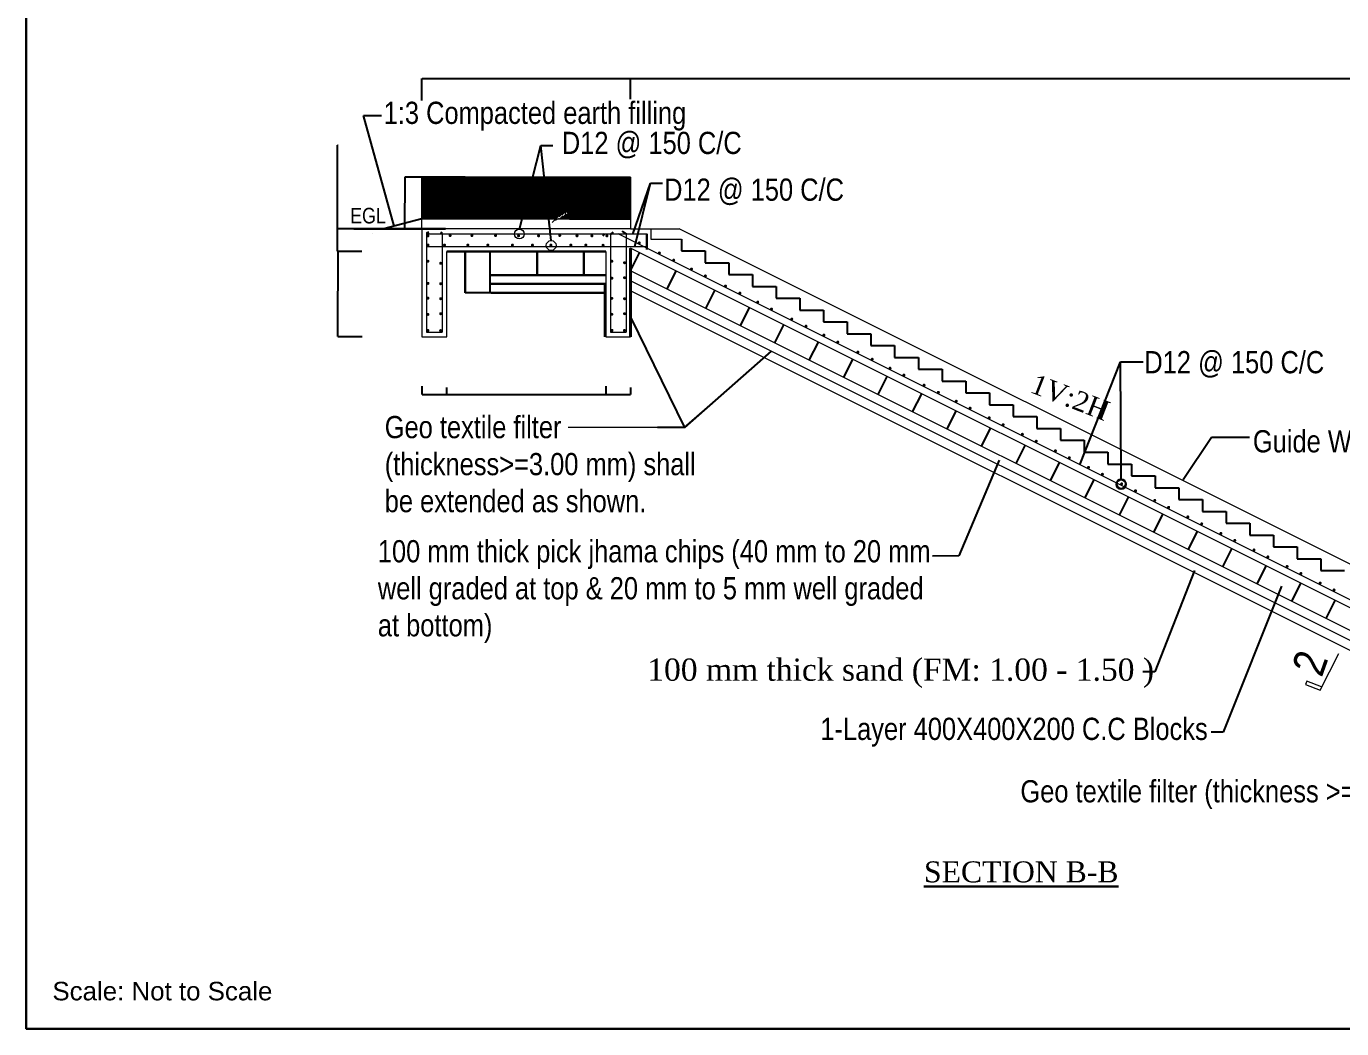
# Model space of a CAD drawing. Header units: inches. Extents: x 89000 to 1304432, y -10828 to 220529.
# Drawn here: x 778205 to 785670, y 74083 to 79772 of the extents above; entities that cross this region are included whole.
import ezdxf

# ---------------------------------------------------------------- set-up
doc = ezdxf.new("R2010")
doc.units = ezdxf.units.IN
doc.header["$LTSCALE"] = 7
doc.header["$MEASUREMENT"] = 0
doc.layers.add('Blocks', color=11, linetype='Continuous', lineweight=9)
doc.layers.add('Layer1', color=7, linetype='Continuous', lineweight=13)
doc.layers.add('LINE', color=7, linetype='Continuous')
doc.styles.get("Standard").update_dxf_attribs({"font": 'arial.ttf'})
doc.styles.add('TIMES', font='ARIALN.TTF')
doc.dimstyles.get("Standard").update_dxf_attribs({"dimtxt": 0.18, "dimasz": 0.18, "dimexe": 0.18, "dimexo": 0.0625, "dimgap": 0.09, "dimtad": 0, "dimtih": 1, "dimtoh": 1, "dimdec": 4, "dimzin": 0, "dimdsep": 46, "dimtxsty": 'Standard', "dimcen": 0.09, "dimadec": 0, "dimazin": 0, "dimtfac": 1, "dimtdec": 4, "dimtofl": 0, "dimtmove": 0, "dimatfit": 3, "dimfxl": 1, "dimtolj": 1, "dimtzin": 0, "dimarcsym": 0})

# ---------------------------------------------------------------- blocks, each defined once
blk = doc.blocks.new('*D356')
at = {"layer": 'Defpoints', "color": 0, "transparency": 16777216}
for p in [(781494, 77729.1), (781634.2, 77721.9), (781634.2, 77681.9)]:
    blk.add_point(p, dxfattribs=at)
at = {"layer": 'Layer1', "color": 0, "lineweight": -2, "transparency": 16777216}
for p, q in [((781494, 77729), (781494, 77681.7)), ((781634.2, 77721.9), (781634.2, 77681.7))]:
    blk.add_line(p, q, dxfattribs=at)
at = {"layer": 'Layer1', "color": 7, "lineweight": -2, "transparency": 16777216}
blk.add_line((781494.8, 77681.9), (781633.4, 77681.9), dxfattribs=at)
at = {"layer": 'Layer1', "color": 7, "transparency": 16777216}
for points in [[(781494.8, 77682.1), (781494.8, 77681.8), (781494, 77681.9)], [(781633.4, 77682.1), (781633.4, 77681.8), (781634.2, 77681.9)]]:
    blk.add_solid(points, dxfattribs=at)
at = {"layer": 'Layer1', "color": 0, "lineweight": 30, "transparency": 16777216, "insert": (781564.1, 77682.7), "char_height": 0.75, "attachment_point": 5}
blk.add_mtext('\\A1;250', dxfattribs=at)
blk = doc.blocks.new('*D360')
at = {"layer": 'Defpoints', "color": 0, "transparency": 16777216}
for p in [(779973.3, 78494.2), (780044.2, 78494.2), (780111.6, 78010.1)]:
    blk.add_point(p, dxfattribs=at)
at = {"layer": 'Layer1', "color": 0, "lineweight": -2, "transparency": 16777216}
for p, q in [((780044.1, 78494.2), (779973.2, 78494.2)), ((780111.5, 78010.1), (779973.2, 78010.1))]:
    blk.add_line(p, q, dxfattribs=at)
at = {"layer": 'Layer1', "color": 7, "lineweight": -2, "transparency": 16777216}
for p, q in [((779973.3, 78493.2), (779973.3, 78271.1)), ((779973.3, 78011.1), (779973.3, 78269.3))]:
    blk.add_line(p, q, dxfattribs=at)
at = {"layer": 'Layer1', "color": 7, "transparency": 16777216}
for points in [[(779973.2, 78493.2), (779973.5, 78493.2), (779973.3, 78494.2)], [(779973.2, 78011.1), (779973.5, 78011.1), (779973.3, 78010.1)]]:
    blk.add_solid(points, dxfattribs=at)
at = {"layer": 'Layer1', "color": 0, "lineweight": 30, "transparency": 16777216, "insert": (779973.3, 78270.2), "char_height": 1, "attachment_point": 5}
blk.add_mtext('\\A1;0.90m', dxfattribs=at)
blk = doc.blocks.new('*D361')
at = {"layer": 'Defpoints', "color": 0, "transparency": 16777216}
for p in [(787299.4, 79475.8), (781634.2, 79357.8), (787299.4, 79195.1)]:
    blk.add_point(p, dxfattribs=at)
at = {"layer": 'Layer1', "color": 0, "lineweight": -2, "transparency": 16777216}
for p, q in [((781634.2, 79357.9), (781634.2, 79476)), ((787299.4, 79195.1), (787299.4, 79476))]:
    blk.add_line(p, q, dxfattribs=at)
at = {"layer": 'Layer1', "color": 7, "lineweight": -2, "transparency": 16777216}
blk.add_line((781635.2, 79475.8), (787298.4, 79475.8), dxfattribs=at)
at = {"layer": 'Layer1', "color": 7, "transparency": 16777216}
for points in [[(781635.2, 79476), (781635.2, 79475.6), (781634.2, 79475.8)], [(787298.4, 79476), (787298.4, 79475.6), (787299.4, 79475.8)]]:
    blk.add_solid(points, dxfattribs=at)
at = {"layer": 'Layer1', "color": 0, "lineweight": 30, "transparency": 16777216, "insert": (784466.8, 79476.8), "char_height": 1, "attachment_point": 5}
blk.add_mtext('\\A1;(+/-) 5.00m', dxfattribs=at)
blk = doc.blocks.new('*D362')
at = {"layer": 'Defpoints', "color": 0, "transparency": 16777216}
for p in [(781634.2, 79475.8), (780450.6, 79349.8), (781634.2, 79357.8)]:
    blk.add_point(p, dxfattribs=at)
at = {"layer": 'Layer1', "color": 0, "lineweight": -2, "transparency": 16777216}
for p, q in [((780450.6, 79349.9), (780450.6, 79476)), ((781634.2, 79357.9), (781634.2, 79476))]:
    blk.add_line(p, q, dxfattribs=at)
at = {"layer": 'Layer1', "color": 7, "lineweight": -2, "transparency": 16777216}
blk.add_line((780451.6, 79475.8), (781633.2, 79475.8), dxfattribs=at)
at = {"layer": 'Layer1', "color": 7, "transparency": 16777216}
for points in [[(780451.6, 79476), (780451.6, 79475.6), (780450.6, 79475.8)], [(781633.2, 79476), (781633.2, 79475.6), (781634.2, 79475.8)]]:
    blk.add_solid(points, dxfattribs=at)
at = {"layer": 'Layer1', "color": 0, "lineweight": 30, "transparency": 16777216, "insert": (781042.4, 79476.7), "char_height": 1, "attachment_point": 5}
blk.add_mtext('\\A1;2.50m', dxfattribs=at)
blk = doc.blocks.new('*D365')
at = {"layer": 'Defpoints', "color": 0, "transparency": 16777216}
for p in [(781494, 77721.9), (780590.2, 77700), (781494, 77681.9)]:
    blk.add_point(p, dxfattribs=at)
at = {"layer": 'Layer1', "color": 0, "lineweight": -2, "transparency": 16777216}
for p, q in [((781494, 77721.9), (781494, 77681.7)), ((780590.2, 77700), (780590.2, 77681.7))]:
    blk.add_line(p, q, dxfattribs=at)
at = {"layer": 'Layer1', "color": 7, "lineweight": -2, "transparency": 16777216}
blk.add_line((780591, 77681.9), (781493.2, 77681.9), dxfattribs=at)
at = {"layer": 'Layer1', "color": 7, "transparency": 16777216}
for points in [[(780591, 77682.1), (780591, 77681.8), (780590.2, 77681.9)], [(781493.2, 77682.1), (781493.2, 77681.8), (781494, 77681.9)]]:
    blk.add_solid(points, dxfattribs=at)
at = {"layer": 'Layer1', "color": 0, "lineweight": 30, "transparency": 16777216, "insert": (781042.1, 77682.7), "char_height": 0.75, "attachment_point": 5}
blk.add_mtext('\\A1;2000', dxfattribs=at)
blk = doc.blocks.new('*D366')
at = {"layer": 'Defpoints', "color": 0, "transparency": 16777216}
for p in [(779971.1, 78622.2), (780098.7, 78622.2), (780109.4, 78494.2)]:
    blk.add_point(p, dxfattribs=at)
at = {"layer": 'Layer1', "color": 7, "lineweight": -2, "transparency": 16777216}
for p, q in [((779971.1, 78622.2), (779971.1, 79096.6)), ((779971.1, 79096.6), (779975.2, 79096.6)), ((779971.1, 78495.2), (779971.1, 78621.2))]:
    blk.add_line(p, q, dxfattribs=at)
at = {"layer": 'Layer1', "color": 0, "lineweight": -2, "transparency": 16777216}
for p, q in [((780098.6, 78622.2), (779970.9, 78622.2)), ((780109.3, 78494.2), (779970.9, 78494.2))]:
    blk.add_line(p, q, dxfattribs=at)
at = {"layer": 'Layer1', "color": 7, "transparency": 16777216}
for points in [[(779970.9, 78621.2), (779971.2, 78621.2), (779971.1, 78622.2)], [(779970.9, 78495.2), (779971.2, 78495.2), (779971.1, 78494.2)]]:
    blk.add_solid(points, dxfattribs=at)
at = {"layer": 'Layer1', "color": 0, "lineweight": 30, "transparency": 16777216, "insert": (779973.3, 79097.5), "char_height": 1, "attachment_point": 5}
blk.add_mtext('\\A1;0.25m', dxfattribs=at)
blk = doc.blocks.new('*D370')
at = {"layer": 'Defpoints', "color": 0, "transparency": 16777216}
for p in [(780450.1, 77729.1), (780590.2, 77721.9), (780590.2, 77681.9)]:
    blk.add_point(p, dxfattribs=at)
at = {"layer": 'Layer1', "color": 0, "lineweight": -2, "transparency": 16777216}
for p, q in [((780450.1, 77729), (780450.1, 77681.7)), ((780590.2, 77721.9), (780590.2, 77681.7))]:
    blk.add_line(p, q, dxfattribs=at)
at = {"layer": 'Layer1', "color": 7, "lineweight": -2, "transparency": 16777216}
blk.add_line((780450.9, 77681.9), (780589.4, 77681.9), dxfattribs=at)
at = {"layer": 'Layer1', "color": 7, "transparency": 16777216}
for points in [[(780450.9, 77682.1), (780450.9, 77681.8), (780450.1, 77681.9)], [(780589.4, 77682.1), (780589.4, 77681.8), (780590.2, 77681.9)]]:
    blk.add_solid(points, dxfattribs=at)
at = {"layer": 'Layer1', "color": 0, "lineweight": 30, "transparency": 16777216, "insert": (780520.1, 77682.7), "char_height": 0.75, "attachment_point": 5}
blk.add_mtext('\\A1;250', dxfattribs=at)
blk = doc.blocks.new('*D371')
at = {"layer": 'Defpoints', "color": 0, "transparency": 16777216}
for p in [(780353.5, 78915.5), (780450.6, 78915.5), (780422.8, 78622.2)]:
    blk.add_point(p, dxfattribs=at)
at = {"layer": 'Layer1', "color": 0, "lineweight": -2, "transparency": 16777216}
for p, q in [((780450.6, 78915.5), (780353.3, 78915.5)), ((780422.7, 78622.2), (780353.3, 78622.2))]:
    blk.add_line(p, q, dxfattribs=at)
at = {"layer": 'Layer1', "color": 7, "lineweight": -2, "transparency": 16777216}
for p, q in [((780353.5, 78915), (780353.5, 78769.2)), ((780353.5, 78622.7), (780353.5, 78768.4))]:
    blk.add_line(p, q, dxfattribs=at)
at = {"layer": 'Layer1', "color": 7, "transparency": 16777216}
for points in [[(780353.4, 78915), (780353.6, 78915), (780353.5, 78915.5)], [(780353.4, 78622.7), (780353.6, 78622.7), (780353.5, 78622.2)]]:
    blk.add_solid(points, dxfattribs=at)
at = {"layer": 'Layer1', "color": 0, "lineweight": 13, "transparency": 16777216, "insert": (780353.5, 78768.8), "char_height": 0.6, "attachment_point": 5}
blk.add_mtext('\\A1;950', dxfattribs=at)

msp = doc.modelspace()

# ---------------------------------------------------------------- hatches: boundary and pattern name
at = {"layer": 'Blocks', "linetype": 'ByBlock', "lineweight": 5, "ltscale": 0.5}
h = msp.add_hatch(dxfattribs=at)
h.set_pattern_fill('ANSI31', color=0, scale=1.68, style=0)
h.set_pattern_definition([(45, (696263.5145, 82720.213), (-3.77170757, 3.77170757), [])])
h.paths.add_polyline_path([(780694.96262, 78915.51021), (780450.62794, 78915.51021), (780450.62794, 78678.66731), (780694.96262, 78678.66731)])
h = msp.add_hatch(dxfattribs=at)
h.set_pattern_fill('ANSI31', color=0, scale=1.68, style=0)
h.set_pattern_definition([(45, (993157.929, 388443.332), (-3.77170757, 3.77170757), [])])
h.paths.add_polyline_path([(781249.83475, 78809.20979), (781287.0994, 78809.20979), (781287.0994, 78825.66633), (781285.83883, 78825.19315), (781284.57935, 78824.71469), (781283.32096, 78824.23095), (781282.06369, 78823.74194), (781280.80754, 78823.24766), (781279.55252, 78822.74812), (781278.29865, 78822.24333), (781277.04594, 78821.73329), (781275.79441, 78821.218), (781274.54406, 78820.69747), (781273.2949, 78820.1717), (781272.04696, 78819.6407), (781270.80024, 78819.10448), (781269.55475, 78818.56304), (781268.31051, 78818.01638), (781267.06753, 78817.46451), (781265.82582, 78816.90744), (781264.5854, 78816.34517), (781263.34627, 78815.77771), (781262.10845, 78815.20507), (781260.87195, 78814.62724), (781259.63678, 78814.04423), (781258.40296, 78813.45606), (781257.17049, 78812.86272), (781255.9394, 78812.26422), (781254.70969, 78811.66057), (781253.48137, 78811.05177), (781252.25445, 78810.43784), (781251.02896, 78809.81877)])
h.paths.add_polyline_path([(780694.96262, 78809.20979), (781249.83447, 78809.20979), (781249.80489, 78809.19457), (781251.02896, 78809.81877), (781252.25445, 78810.43784), (781253.48137, 78811.05177), (781254.70969, 78811.66057), (781255.9394, 78812.26422), (781257.17049, 78812.86272), (781258.40296, 78813.45606), (781259.63678, 78814.04423), (781260.87195, 78814.62724), (781262.10845, 78815.20507), (781263.34627, 78815.77771), (781264.5854, 78816.34517), (781265.82582, 78816.90744), (781267.06753, 78817.46451), (781268.31051, 78818.01638), (781269.55475, 78818.56304), (781270.80024, 78819.10448), (781272.04696, 78819.6407), (781273.2949, 78820.1717), (781274.54406, 78820.69747), (781275.79441, 78821.218), (781277.04594, 78821.73329), (781278.29865, 78822.24333), (781279.55252, 78822.74812), (781280.80754, 78823.24766), (781282.06369, 78823.74194), (781283.32096, 78824.23095), (781284.57935, 78824.71469), (781285.83883, 78825.19315), (781287.0994, 78825.66633), (781287.0994, 78915.51021), (780694.96262, 78915.51021)])
h = msp.add_hatch(dxfattribs=at)
h.set_pattern_fill('ANSI31', color=0, scale=1.68, style=0)
h.set_pattern_definition([(45, (660961.2756, 83228.384), (-3.77170757, 3.77170757), [])])
h.paths.add_polyline_path([(781634.1545, 78678.66731), (781634.1545, 78915.45033), (781287.0994, 78915.45033), (781287.0994, 78678.66731)])
h = msp.add_hatch(dxfattribs=at)
h.set_pattern_fill('ANSI31', color=0, scale=1.68, style=0)
h.set_pattern_definition([(45, (993157.929, 388337.032), (-3.77170757, 3.77170757), [])])
edge = h.paths.add_edge_path()
edge.add_line((781287.0994, 78809.20979), (780694.96262, 78809.20979))
edge.add_line((780694.96262, 78809.20979), (780694.96262, 78678.66731))
edge.add_line((780694.96262, 78678.66731), (781209.12337, 78678.66731))
edge.add_ellipse((781395.49644, 78185.56672), major_axis=(-8.51779, -554.31404), ratio=0.7488641221, start_angle=196.309441993, end_angle=207.847539643, ccw=False)
edge.add_line((781287.0994, 78719.36591), (781287.0994, 78809.20979))
edge = h.paths.add_edge_path(flags=17)
edge.add_ellipse((781395.49644, 78185.56672), major_axis=(-8.51779, -554.31404), ratio=0.7488641221, start_angle=196.309441993, end_angle=207.847539643)
edge.add_line((781209.12337, 78678.66731), (781287.0994, 78678.66731))
edge.add_line((781287.0994, 78678.66731), (781287.0994, 78719.36591))

# ---------------------------------------------------------------- linework, layer by layer
at = {"color": 0, "linetype": 'Continuous', "lineweight": -3, "ltscale": 0.5}
for p, q in [((780694.96262, 78915.51021), (780450.62794, 78915.51021)), ((781287.0994, 78915.45033), (781634.1545, 78915.45033)), ((780450.62794, 78678.66731), (780234.64888, 78622.15807)), ((780694.96262, 78678.66731), (780450.62794, 78678.66731)), ((781287.0994, 78678.66731), (781634.1545, 78678.66731)), ((781923.35615, 78564.20024), (781923.35615, 78497.00024)), ((780835.06734, 78494.21963), (780835.06734, 78258.76047)), ((781634.1545, 78383.66829), (781685.74902, 78486.85732)), ((781923.35615, 78497.00024), (781923.35615, 78497.00024)), ((781923.35615, 78497.00024), (782057.75615, 78497.00024)), ((782057.75615, 78497.00024), (782057.75615, 78497.00024)), ((782057.75615, 78497.00024), (782057.75615, 78429.80024)), ((781841.48711, 78280.00198), (781893.08163, 78383.19102)), ((782057.75615, 78429.80024), (782057.75615, 78429.80024)), ((782057.75615, 78429.80024), (782192.15615, 78429.80024)), ((782192.15615, 78429.80024), (782192.15615, 78362.60024)), ((782192.15615, 78362.60024), (782192.15615, 78362.60024)), ((782192.15615, 78362.60024), (782326.55615, 78362.60024)), ((782326.55615, 78362.60024), (782326.55615, 78295.40024)), ((780835.06734, 78258.76047), (780694.96262, 78258.76047)), ((782061.81056, 78169.84026), (782113.40508, 78273.02929)), ((782326.55615, 78295.40024), (782326.55615, 78295.40024)), ((782326.55615, 78295.40024), (782460.95615, 78295.40024)), ((782460.95615, 78295.40024), (782460.95615, 78228.20024)), ((782460.95615, 78228.20024), (782460.95615, 78228.20024)), ((782460.95615, 78228.20024), (782595.35615, 78228.20024)), ((782595.35615, 78228.20024), (782595.35615, 78161.00024)), ((782257.34645, 78072.07231), (782308.94097, 78175.26135)), ((782595.35615, 78161.00024), (782729.75615, 78161.00024)), ((782729.75615, 78161.00024), (782729.75615, 78161.00024)), ((782729.75615, 78161.00024), (782729.75615, 78093.80024)), ((782729.75615, 78093.80024), (782864.15615, 78093.80024)), ((782864.15615, 78093.80024), (782864.15615, 78026.60024)), ((782452.88233, 77974.30437), (782504.47685, 78077.49341)), ((782864.15615, 78026.60024), (782998.55615, 78026.60024)), ((782998.55615, 78026.60024), (782998.55615, 77959.40024)), ((782648.41822, 77876.53643), (782700.01274, 77979.72546)), ((782998.55615, 77959.40024), (783132.95615, 77959.40024)), ((783132.95615, 77959.40024), (783132.95615, 77892.20024)), ((782843.95411, 77778.76848), (782895.54863, 77881.95752)), ((783132.95615, 77892.20024), (783267.35615, 77892.20024)), ((783267.35615, 77892.20024), (783267.35615, 77892.20024)), ((783267.35615, 77892.20024), (783267.35615, 77825.00024)), ((783039.49, 77681.00054), (783091.08452, 77784.18958)), ((783267.35615, 77825.00024), (783401.75615, 77825.00024)), ((783401.75615, 77825.00024), (783401.75615, 77757.80024)), ((783401.75615, 77757.80024), (783536.15615, 77757.80024)), ((783536.15615, 77757.80024), (783536.15615, 77690.60024)), ((783235.02588, 77583.2326), (783286.6204, 77686.42163)), ((783536.15615, 77690.60024), (783670.55615, 77690.60024)), ((783670.55615, 77690.60024), (783670.55615, 77623.40024)), ((783430.56177, 77485.46465), (783482.15629, 77588.65369)), ((783670.55615, 77623.40024), (783804.95615, 77623.40024)), ((783804.95615, 77623.40024), (783804.95615, 77623.40024)), ((783804.95615, 77623.40024), (783804.95615, 77556.20024)), ((783804.95615, 77556.20024), (783939.35615, 77556.20024)), ((783939.35615, 77556.20024), (783939.35615, 77489.00024)), ((783626.09766, 77387.69671), (783677.69218, 77490.88574)), ((783939.35615, 77489.00024), (784073.75615, 77489.00024)), ((784073.75615, 77489.00024), (784073.75615, 77421.80024)), ((784073.75615, 77421.80024), (784208.15615, 77421.80024)), ((784208.15615, 77421.80024), (784208.15615, 77354.60024)), ((783821.63355, 77289.92876), (783873.22807, 77393.1178)), ((784208.15615, 77354.60024), (784342.55615, 77354.60024)), ((784342.55615, 77354.60024), (784342.55615, 77354.60024)), ((784342.55615, 77354.60024), (784342.55615, 77287.40024)), ((784017.16943, 77192.16082), (784068.76395, 77295.34986)), ((784342.55615, 77287.40024), (784476.95615, 77287.40024)), ((784476.95615, 77287.40024), (784476.95615, 77220.20024)), ((784212.70532, 77094.39288), (784264.29984, 77197.58191)), ((784476.95615, 77220.20024), (784611.35615, 77220.20024)), ((784611.35615, 77220.20024), (784611.35615, 77153.00024)), ((784611.35615, 77153.00024), (784745.75615, 77153.00024)), ((784745.75615, 77153.00024), (784745.75615, 77085.80024)), ((784408.24121, 76996.62493), (784459.83573, 77099.81397)), ((784745.75615, 77085.80024), (784880.15615, 77085.80024)), ((784880.15615, 77085.80024), (784880.15615, 77085.80024)), ((784880.15615, 77085.80024), (784880.15615, 77018.60024)), ((784603.7771, 76898.85699), (784655.37162, 77002.04603)), ((784880.15615, 77018.60024), (785014.55615, 77018.60024)), ((785014.55615, 77018.60024), (785014.55615, 76951.40024)), ((784799.31298, 76801.08905), (784850.9075, 76904.27808)), ((785014.55615, 76951.40024), (785148.95615, 76951.40024)), ((785148.95615, 76951.40024), (785148.95615, 76884.20024)), ((785148.95615, 76884.20024), (785283.35615, 76884.20024)), ((785283.35615, 76884.20024), (785283.35615, 76817.00024)), ((785283.35615, 76817.00024), (785417.75615, 76817.00024)), ((785417.75615, 76817.00024), (785417.75615, 76817.00024)), ((785417.75615, 76817.00024), (785417.75615, 76749.80024)), ((784994.84887, 76703.3211), (785046.44339, 76806.51014)), ((785417.75615, 76749.80024), (785552.15615, 76749.80024)), ((785552.15615, 76749.80024), (785552.15615, 76682.60024)), ((785190.38476, 76605.55316), (785241.97928, 76708.74219)), ((785552.15615, 76682.60024), (785686.55615, 76682.60024)), ((785385.92065, 76507.78521), (785437.51517, 76610.97425)), ((785581.45653, 76410.01727), (785633.05105, 76513.20631))]:
    msp.add_line(p, q, dxfattribs=at)
at = {"layer": 'Blocks', "color": 0, "linetype": 'ByBlock', "lineweight": 13, "ltscale": 0.5}
for p, q in [((780450.62794, 78622.15807), (780450.62794, 78915.51021)), ((781634.1545, 78915.45033), (781634.1545, 78622.15807)), ((780694.96262, 78678.66731), (781287.0994, 78678.66731))]:
    msp.add_line(p, q, dxfattribs=at)
at = {"layer": 'Blocks', "color": 0, "lineweight": 40, "ltscale": 0.05}
msp.add_line((781490.94693, 78309.36404), (781490.94693, 78009.38849), dxfattribs=at)
at = {"layer": 'Blocks', "color": 0, "lineweight": 13, "ltscale": 0.05}
for p, q in [((781635.25868, 78223.70093), (781634.1545, 78223.70093)), ((781635.25868, 78151.57019), (781634.1545, 78151.57019)), ((785548.18222, 76003.92272), (785652.87006, 76212.02807)), ((785472.12969, 76054.88567), (785463.95749, 76036.6872)), ((785463.95749, 76036.6872), (785548.18222, 76003.92272)), ((785555.20411, 76021.97326), (785472.12969, 76054.88567))]:
    msp.add_line(p, q, dxfattribs=at)
at = {"layer": 'Blocks', "color": 0, "lineweight": 20, "ltscale": 0.05}
msp.add_line((781940.83936, 77494.41425), (781280.94978, 77494.41425), dxfattribs=at)
at = {"layer": 'Layer1', "color": 7, "lineweight": 30}
for p, q in [((780583.41982, 78622.15807), (780063.96649, 78622.15807)), ((780476.13244, 78596.65357), (780489.7724, 78604.0669)), ((780565.22816, 78595.58761), (780555.84753, 78601.82436)), ((781519.55428, 78590.53261), (781535.20118, 78603.09684)), ((781608.65, 78592.91291), (781586.48734, 78608.52509)), ((781486.60576, 78592.91291), (781475.98479, 78582.3255)), ((781727.19979, 78592.91291), (781727.19979, 78504.08115)), ((780694.96262, 78494.21963), (780694.96262, 78258.76047)), ((781104.29062, 78494.21963), (781104.29062, 78359.76404)), ((781368.41284, 78494.21963), (781368.41284, 78359.76404)), ((781634.1545, 78512.65458), (781634.1545, 78296.26235))]:
    msp.add_line(p, q, dxfattribs=at)
at = {"layer": 'Layer1', "color": 7, "lineweight": 20}
for p, q in [((781634.1545, 78622.15807), (781910.03111, 78622.15807)), ((781750.17451, 78622.15807), (781750.17451, 78564.20024)), ((787299.35615, 75927.49555), (781910.03111, 78622.15807)), ((780476.13244, 78596.65357), (780476.13244, 78035.55457)), ((780476.13244, 78592.91291), (781727.19979, 78592.91291)), ((780565.22816, 78595.58761), (780565.22816, 78035.55457)), ((781519.55428, 78590.53261), (781519.55428, 78035.55457)), ((787277.49571, 75736.38647), (781563.33865, 78593.46501)), ((781608.65, 78592.91291), (781608.65, 78035.55457)), ((780476.13244, 78521.51485), (781728.04007, 78521.51485)), ((787197.33815, 75731.06276), (781633.05032, 78513.20667)), ((787197.33815, 75602.07646), (781633.84623, 78383.82242)), ((787193.69355, 75547.54985), (781633.97065, 78327.4113)), ((787193.69355, 75491.20094), (781634.09508, 78271.00017)), ((780476.13244, 78035.55457), (780565.22816, 78035.55457)), ((781519.55428, 78035.55457), (781608.65, 78035.55457))]:
    msp.add_line(p, q, dxfattribs=at)
at = {"layer": 'Layer1', "color": 7, "lineweight": 18}
msp.add_line((781750.17451, 78564.20024), (781923.35615, 78564.20024), dxfattribs=at)
at = {"layer": 'Layer1', "color": 7, "lineweight": 40}
msp.add_line((781633.60241, 78510.64987), (781634.70659, 78010.05007), dxfattribs=at)
at = {"layer": 'Layer1', "color": 7, "lineweight": 30}
msp.add_lwpolyline([(791534.40041, 74082.63027), (778205.30072, 74082.63027), (778205.30072, 85873.1461), (795137.64181, 85873.1461), (795137.64181, 76593.82096), (795137.64181, 74467.03722), (795137.64181, 74082.63027)], close=True, dxfattribs=at)
at = {"layer": 'Layer1', "color": 7, "lineweight": 13}
msp.add_lwpolyline([(781287.0994, 78915.51021), (780694.96262, 78915.51021)], dxfattribs=at)
at = {"layer": 'Layer1', "color": 7, "lineweight": 30, "const_width": 0.00443}
for points in [[(780113.78799, 78573.42424), (780149.3903, 78622.15807), (780183.50917, 78573.42424)], [(780159.77439, 78573.42424), (780195.3767, 78622.15807), (780229.49556, 78573.42424)], [(780291.71796, 78573.42424), (780327.32027, 78622.15807), (780361.43914, 78573.42424)], [(780337.70436, 78573.42424), (780373.30667, 78622.15807), (780407.42553, 78573.42424)]]:
    msp.add_lwpolyline(points, dxfattribs=at)
at = {"layer": 'Layer1', "lineweight": 13}
for points in [[(780450.62794, 78622.15807), (780450.62794, 78010.05007), (780590.73266, 78010.05007), (780590.73266, 78494.21963)], [(781494.04978, 78494.21963), (781494.04978, 78010.05007), (781634.1545, 78010.05007), (781634.1545, 78512.65458)]]:
    msp.add_lwpolyline(points, dxfattribs=at)
at = {"layer": 'Layer1', "color": 7, "lineweight": 20}
msp.add_lwpolyline([(781634.1545, 78622.15807), (780583.41982, 78622.15807)], dxfattribs=at)
at = {"layer": 'Layer1', "color": 7, "lineweight": 30, "const_width": 8.5015}
for points in [[(780480.38319, 78582.69522, -1), (780488.88469, 78582.69522, -1)], [(780480.44558, 78530.04002, 1), (780488.94708, 78530.04002, 1)], [(780573.89958, 78530.04002, 1), (780582.40108, 78530.04002, 1)], [(780614.3437, 78583.92756, 1), (780605.8422, 78583.92756, 1)], [(780706.49136, 78530.04002, 1), (780714.99286, 78530.04002, 1)], [(780738.4193, 78583.92756, 1), (780729.9178, 78583.92756, 1)], [(780820.0714, 78530.04002, 1), (780828.5729, 78530.04002, 1)], [(780863.89869, 78584.0167, 1), (780872.40019, 78584.0167, 1)], [(780959.42642, 78530.04002, 1), (780967.92792, 78530.04002, 1)], [(780994.20546, 78582.51393, 1), (781002.70696, 78582.51393, 1)], [(781073.00646, 78530.04002, 1), (781081.50796, 78530.04002, 1)], [(781107.7855, 78582.51393, 1), (781116.287, 78582.51393, 1)], [(781178.085, 78530.04002, 1), (781186.5865, 78530.04002, 1)], [(781227.96626, 78584.26329, 1), (781236.46776, 78584.26329, 1)], [(781290.98492, 78530.04002, 1), (781299.48642, 78530.04002, 1)], [(781291.66504, 78530.04002, 1), (781300.16654, 78530.04002, 1)], [(781325.76396, 78582.51393, 1), (781334.26546, 78582.51393, 1)], [(781326.44408, 78582.51393, 1), (781334.94558, 78582.51393, 1)], [(781375.99992, 78530.04002, 1), (781384.50142, 78530.04002, 1)], [(781410.77896, 78582.51393, 1), (781419.28046, 78582.51393, 1)], [(781474.14064, 78528.75591, 1), (781482.64214, 78528.75591, 1)], [(781495.79396, 78582.51393, 1), (781504.29546, 78582.51393, 1)], [(781679.12255, 78542.6036, -1), (781687.58857, 78541.82768, -1)], [(781793.43707, 78485.44506, -1), (781801.90309, 78484.66914, -1)], [(781874.67069, 78445.00081, -1), (781883.13671, 78444.2249, -1)], [(780480.38319, 78438.10807, -1), (780488.88469, 78438.10807, -1)], [(780560.97741, 78426.72849, 1), (780552.47591, 78426.72849, 1)], [(781523.80503, 78438.10807, -1), (781532.30653, 78438.10807, -1)], [(781604.39925, 78429.86897, 1), (781595.89775, 78429.86897, 1)], [(781975.92093, 78394.37456, -1), (781984.38695, 78393.59864, -1)], [(780480.38319, 78312.53907, -1), (780488.88469, 78312.53907, -1)], [(780560.97741, 78310.58557, 1), (780552.47591, 78310.58557, 1)], [(781523.80503, 78341.92461, -1), (781532.30653, 78341.92461, -1)], [(781604.39925, 78344.85397, 1), (781595.89775, 78344.85397, 1)], [(782054.638, 78355.01515, -1), (782063.10402, 78354.23923, -1)], [(782168.95252, 78297.85661, -1), (782177.41854, 78297.08069, -1)], [(780480.38319, 78228.31966, -1), (780488.88469, 78228.31966, -1)], [(780560.97741, 78225.57057, 1), (780552.47591, 78225.57057, 1)], [(781523.80503, 78227.66365, -1), (781532.30653, 78227.66365, -1)], [(781604.39925, 78225.57057, 1), (781595.89775, 78225.57057, 1)], [(782250.18614, 78257.41236, -1), (782258.65216, 78256.63645, -1)], [(782351.43638, 78206.78611, -1), (782359.9024, 78206.01019, -1)], [(782430.15345, 78167.4267, -1), (782438.61947, 78166.65078, -1)], [(780480.38319, 78136.45842, -1), (780488.88469, 78136.45842, -1)], [(780560.97741, 78140.55557, 1), (780552.47591, 78140.55557, 1)], [(781523.80503, 78137.01207, -1), (781532.30653, 78137.01207, -1)], [(781604.39925, 78140.55557, 1), (781595.89775, 78140.55557, 1)], [(782544.46797, 78110.26816, -1), (782552.93399, 78109.49224, -1)], [(782625.70159, 78069.82391, -1), (782634.16761, 78069.048, -1)], [(780480.38319, 78045.22411, -1), (780488.88469, 78045.22411, -1)], [(780560.763, 78044.34187, 1), (780552.2615, 78044.34187, 1)], [(781532.80724, 78046.10984, 1), (781524.30574, 78046.10984, 1)], [(781603.61112, 78045.32356, 1), (781595.10962, 78045.32356, 1)], [(782726.95183, 78019.19766, -1), (782735.41785, 78018.42174, -1)], [(782805.6689, 77979.83825, -1), (782814.13492, 77979.06233, -1)], [(782919.98342, 77922.67971, -1), (782928.44944, 77921.90379, -1)], [(783001.21704, 77882.23546, -1), (783009.68306, 77881.45955, -1)], [(783102.46728, 77831.60921, -1), (783110.9333, 77830.83329, -1)], [(783181.18435, 77792.24979, -1), (783189.65037, 77791.47388, -1)], [(783295.49887, 77735.09126, -1), (783303.96489, 77734.31534, -1)], [(783376.73249, 77694.64701, -1), (783385.19851, 77693.87109, -1)], [(783477.98273, 77644.02076, -1), (783486.44875, 77643.24484, -1)], [(783556.6998, 77604.66134, -1), (783565.16582, 77603.88543, -1)], [(783665.74046, 77550.22653, -1), (783674.20647, 77549.45062, -1)], [(783744.45752, 77510.86712, -1), (783752.92354, 77510.0912, -1)], [(783853.49818, 77456.43231, -1), (783861.9642, 77455.65639, -1)], [(783932.21525, 77417.07289, -1), (783940.68127, 77416.29698, -1)], [(784041.25591, 77362.63808, -1), (784049.72192, 77361.86217, -1)], [(784119.97297, 77323.27867, -1), (784128.43899, 77322.50275, -1)], [(784229.01363, 77268.84386, -1), (784237.47965, 77268.06794, -1)], [(784307.7307, 77229.48444, -1), (784316.19672, 77228.70853, -1)], [(784416.77136, 77175.04963, -1), (784425.23738, 77174.27372, -1)], [(784495.48842, 77135.69022, -1), (784503.95444, 77134.9143, -1)], [(784604.52908, 77081.25541, -1), (784612.9951, 77080.47949, -1)], [(784683.24615, 77041.89599, -1), (784691.71217, 77041.12008, -1)], [(784792.28681, 76987.46118, -1), (784800.75283, 76986.68527, -1)], [(784871.00387, 76948.10177, -1), (784879.46989, 76947.32585, -1)], [(784980.04453, 76893.66696, -1), (784988.51055, 76892.89104, -1)], [(785058.7616, 76854.30754, -1), (785067.22762, 76853.53163, -1)], [(785167.80226, 76799.87273, -1), (785176.26828, 76799.09682, -1)], [(785246.51933, 76760.51332, -1), (785254.98534, 76759.7374, -1)], [(785355.55998, 76706.0785, -1), (785364.026, 76705.30259, -1)], [(785434.27705, 76666.71909, -1), (785442.74307, 76665.94318, -1)], [(785543.31771, 76612.28428, -1), (785551.78373, 76611.50837, -1)], [(785622.03478, 76572.92487, -1), (785630.50079, 76572.14895, -1)]]:
    msp.add_lwpolyline(points, format="xyb", close=True, dxfattribs=at)
at = {"layer": 'Layer1', "color": 7, "lineweight": 30}
for points in [[(780590.73266, 78494.21963), (781494.04978, 78494.21963)], [(780835.06734, 78359.76404), (781494.04978, 78359.76404)], [(780838.86262, 78309.36404), (781494.04978, 78309.36404)], [(780838.86262, 78258.96404), (781494.04978, 78258.96404)]]:
    msp.add_lwpolyline(points, dxfattribs=at)
at = {"layer": 'Layer1', "color": 7, "lineweight": 20}
for centre in [(781003.18813, 78592.41697), (781183.65907, 78527.44197)]:
    msp.add_circle(centre, 27.92078, dxfattribs=at)
at = {"layer": 'Layer1', "color": 7, "lineweight": 30}
msp.add_circle((784418.22855, 77173.39939), 26.19434, dxfattribs=at)

# ---------------------------------------------------------------- texts
at = {"layer": 'Layer1', "color": 7, "lineweight": 30, "attachment_point": 1, "style": 'TIMES'}
for s, insert, char_height, width in [('1:3 Compacted earth filling', (780233.19536, 79343.5099), 126, 3436.7753085), ('D12 @ 150 C/C', (781244.20001, 79172.78229), 126, 3436.7753085), ('D12 @ 150 C/C', (781824.58592, 78907.61502), 126, 3436.7753085), ('EGL', (780042.85938, 78741.25826), 88.4156, 872.0706062), ('D12 @ 150 C/C', (784549.9023, 77928.42858), 126, 3436.7753085), ('Geo textile filter (thickness>=3.00 mm) shall be extended as shown.', (780239.19985, 77559.93554), 126, 1816.5574208), ('Guide Wall', (785165.79852, 77479.39464), 126, 3436.7753085), ('100 mm thick pick jhama chips (40 mm to 20 mm well graded at top & 20 mm to 5 mm well graded at bottom) ', (780200.21232, 76855.38218), 126, 3214.2250995), ('{\\fTimes New Roman|b0|i0|c0|p18;100 mm thick sand (FM: 1.00 - 1.50 )}', (781729.14329, 76183.3341), 126, 3436.7753085), ('1-Layer 400X400X200 C.C Blocks', (782711.27367, 75847.31517), 126, 3436.7753085), ('Geo textile filter (thickness >= 3.00 mm)', (783846.5158, 75493.15052), 126, 3436.7753085), ('{\\fTimes New Roman|b0|i0|c0|p18;\\LSECTION B-B}', (783299.34229, 75032.23346), 119.021, 1277.4920667)]:
    msp.add_mtext(s, dxfattribs=dict(at, insert=insert, char_height=char_height, width=width))
for s, insert, char_height, width, rotation in [('{\\fTimes New Roman|b0|i0|c0|p18;\\C0;1V:2H}', (783935.12008, 77801.57188), 112.2198, 1106.8588464, 338.796288739), ('2', (785383.07751, 76133.67465), 183.6324, 390.677931, 70.482056171)]:
    msp.add_mtext(s, dxfattribs=dict(at, insert=insert, char_height=char_height, width=width, rotation=rotation))
at = {"layer": 'LINE', "color": 7, "linetype": 'ByBlock', "lineweight": 30, "ltscale": 0.5, "insert": (778353.43127, 74348.53391), "char_height": 105.0796693, "width": 2207.0949265, "attachment_point": 1}
msp.add_mtext('Scale: Not to Scale', dxfattribs=at)

# ---------------------------------------------------------------- dimensions: what is measured, and where the dimension line sits
at = {"layer": 'Layer1', "color": 7, "lineweight": 30}
for base, p1, p2, text, picture, middle in [((781634.1545, 79475.78381), (780450.62794, 79349.81388), (781634.1545, 79357.78802), '2.50m', '*D362', (781042.39122, 79476.69438)), ((787299.35615, 79475.78381), (781634.1545, 79357.78802), (787299.35615, 79195.064), '(+/-) 5.00m', '*D361', (784466.75533, 79476.83934))]:
    dim = msp.add_linear_dim(base=base, p1=p1, p2=p2, text=text, dimstyle='Standard', override={"dimtxt": 1, "dimasz": 1, "dimgap": 0.4, "dimtad": 1, "dimdec": 2, "dimrnd": 0.002, "dimpost": 'm', "dimcen": 0.05, "dimclrd": 7, "dimadec": 1, "dimtdec": 2, "dimfrac": 2}, dxfattribs=at)
    dim.commit()
    dim.dimension.update_dxf_attribs({"geometry": picture, "text_midpoint": middle})
for base, p1, p2, text, picture, middle in [((779971.06509, 78622.15807), (780109.36068, 78494.21963), (780098.66488, 78622.15807), '0.25m', '*D366', (779973.33242, 79096.62786)), ((779973.33242, 78494.21963), (780111.59611, 78010.05007), (780044.19252, 78494.21963), '0.90m', '*D360', (779973.33242, 78270.21963))]:
    dim = msp.add_linear_dim(base=base, p1=p1, p2=p2, angle=90, text=text, dimstyle='Standard', override={"dimtxt": 1, "dimasz": 1, "dimgap": 0.4, "dimtad": 1, "dimdec": 2, "dimrnd": 0.002, "dimpost": 'm', "dimcen": 0.05, "dimclrd": 7, "dimadec": 1, "dimtdec": 2, "dimfrac": 2}, dxfattribs=at)
    dim.commit()
    dim.dimension.update_dxf_attribs({"geometry": picture, "text_midpoint": middle, "dimtype": 160})
at = {"layer": 'Layer1', "color": 7, "lineweight": 13}
dim = msp.add_linear_dim(base=(780353.472, 78915.51021), p1=(780422.78144, 78622.15807), p2=(780450.62794, 78915.51021), angle=90, text='950', dimstyle='Standard', override={"dimtxt": 0.6, "dimasz": 0.5, "dimgap": 0.1, "dimtad": 1, "dimdec": 2, "dimrnd": 0.002, "dimpost": 'm', "dimcen": 0.05, "dimclrd": 7, "dimadec": 1, "dimtdec": 2, "dimfrac": 2}, dxfattribs=at)
dim.commit()
dim.dimension.update_dxf_attribs({"geometry": '*D371', "text_midpoint": (780353.472, 78768.83414), "dimtype": 160})
at = {"layer": 'Layer1', "color": 7, "lineweight": 30}
for base, p1, p2, text, picture, middle in [((780590.18057, 77681.91804), (780450.07585, 77729.09798), (780590.18057, 77721.94235), '250', '*D370', (780520.12821, 77681.91804)), ((781494.04978, 77681.91804), (780590.18057, 77700.04235), (781494.04978, 77721.94235), '2000', '*D365', (781042.11518, 77681.91804)), ((781634.1545, 77681.91804), (781494.04978, 77729.09798), (781634.1545, 77721.94235), '250', '*D356', (781564.10214, 77681.91804))]:
    dim = msp.add_linear_dim(base=base, p1=p1, p2=p2, text=text, dimstyle='Standard', override={"dimtxt": 0.75, "dimasz": 0.8, "dimgap": 0.4, "dimtad": 1, "dimdec": 2, "dimrnd": 0.002, "dimpost": 'm', "dimcen": 0.05, "dimclrd": 7, "dimadec": 1, "dimtdec": 2, "dimfrac": 2}, dxfattribs=at)
    dim.commit()
    dim.dimension.update_dxf_attribs({"geometry": picture, "text_midpoint": middle, "dimtype": 160})

# ---------------------------------------------------------------- leaders
at = {"layer": 'Layer1', "color": 7, "lineweight": 18}
for points in [[(780293.46677, 78637.54731), (780118.61545, 79265.98462), (780221.56668, 79265.98462)], [(781003.18813, 78620.33775), (781124.71336, 79095.09298), (781192.72536, 79095.09298)], [(781183.65907, 78555.36275), (781124.71336, 79095.09298), (781158.71936, 79095.09298)], [(781647.89115, 78591.78116), (781747.58626, 78882.04299), (781815.59826, 78882.04299)], [(781659.36844, 78521.51485), (781747.58626, 78882.04299), (781781.59226, 78882.04299)], [(784183.29834, 77282.6183), (784414.62285, 77867.9286), (784542.22334, 77868.08174)], [(784418.22855, 77199.59374), (784414.62285, 77867.9286), (784478.42309, 77868.00517)], [(784770.12968, 77198.97307), (784930.84968, 77439.95257), (785145.69328, 77439.95257)]]:
    msp.add_leader(points, dimstyle='Standard', override={"dimtxt": 0.75, "dimasz": 0.8, "dimgap": 0.4, "dimtad": 1, "dimdec": 2, "dimrnd": 0.002, "dimpost": 'm', "dimcen": 0.05, "dimclrd": 7, "dimadec": 1, "dimtdec": 2, "dimfrac": 2}, dxfattribs=at)
at = {"layer": 'Layer1', "color": 7, "lineweight": 20}
for points in [[(781635.25868, 78116.61236), (781940.83936, 77494.41425), (782099.38506, 77631.84849)], [(782432.64006, 77928.07659), (781940.83936, 77494.41425), (781787.40084, 77494.41425)], [(783725.43091, 77309.1943), (783496.42887, 76765.80106), (783346.77402, 76764.73324)], [(784834.66404, 76682.44167), (784609.33012, 76108.178), (784541.31812, 76108.178)], [(785329.00549, 76594.74424), (784997.60416, 75764.9413), (784929.59216, 75764.9413)]]:
    msp.add_leader(points, dimstyle='Standard', override={"dimtxt": 0.75, "dimasz": 0.8, "dimgap": 0.4, "dimtad": 1, "dimdec": 2, "dimrnd": 0.002, "dimpost": 'm', "dimcen": 0.05, "dimclrd": 7, "dimadec": 1, "dimtdec": 2, "dimfrac": 2}, dxfattribs=at)

doc.saveas('drawing.dxf')
